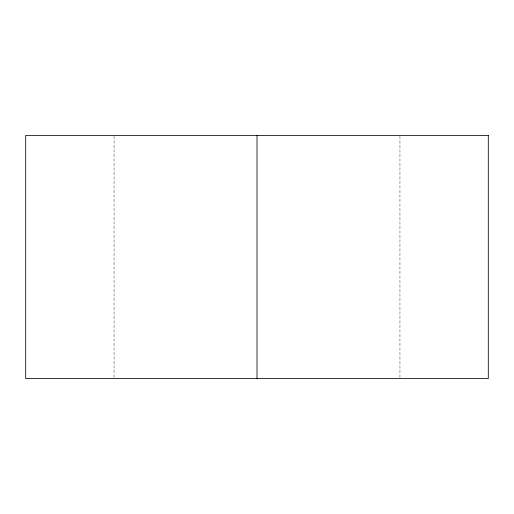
<?xml version="1.0" encoding="UTF-8"?>
<svg xmlns="http://www.w3.org/2000/svg" width="514" height="514" viewBox="0 0 514 514"><rect width="100%" height="100%" fill="white"/><g stroke="black" fill="none" stroke-linecap="round" stroke-linejoin="round"><path stroke-width="0.39" stroke-dasharray="2.57 1.93" d="M399.95 136.204L399.95 377.796M114.05 136.204L114.05 377.796"/><path stroke-width="0.77" d="M257 135.4L257 378.6M488.3 135.4L25.7 135.4L25.7 378.6L488.3 378.6L488.3 135.4"/></g></svg>
